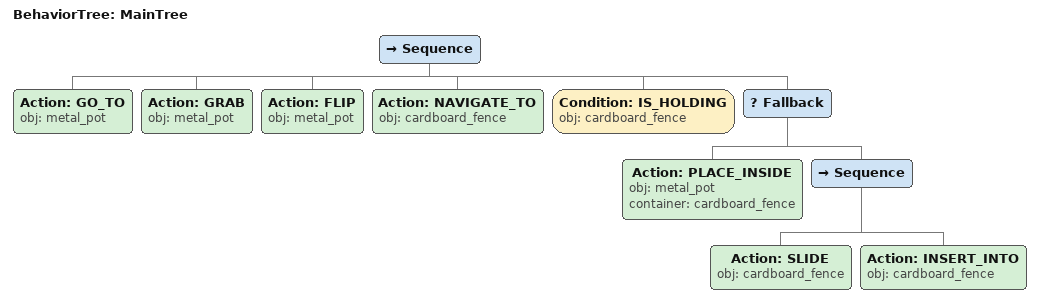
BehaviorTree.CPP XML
<root main_tree_to_execute="MainTree">
  <BehaviorTree ID="MainTree">
    <Sequence>
      <!-- Go to metal_pot -->
      <Action ID="GO_TO" obj="metal_pot" />
      <!-- Grab metal_pot -->
      <Action ID="GRAB" obj="metal_pot" />
      <!-- Return metal_pot upright (flip) -->
      <Action ID="FLIP" obj="metal_pot" />
      <!-- Navigate to cardboard_fence -->
      <Action ID="NAVIGATE_TO" obj="cardboard_fence" />
      <!-- Check cardboard_fence is holding before PLACE_INSIDE -->
      <Condition ID="IS_HOLDING" obj="cardboard_fence" />
      <!-- Fallback: if PLACE_INSIDE cardboard_fence fails, try alternative to reposition -->
      <Fallback>
        <!-- Place inside cardboard_fence -->
        <Action ID="PLACE_INSIDE" obj="metal_pot" container="cardboard_fence" />
        <Sequence>
          <!-- Push cardboard_fence forward toward front edge of table -->
          <Action ID="SLIDE" obj="cardboard_fence" />
          <!-- Place inside cardboard_fence -->
          <Action ID="INSERT_INTO" obj="cardboard_fence" />
        </Sequence>
      </Fallback>
    </Sequence>
  </BehaviorTree>
</root>
